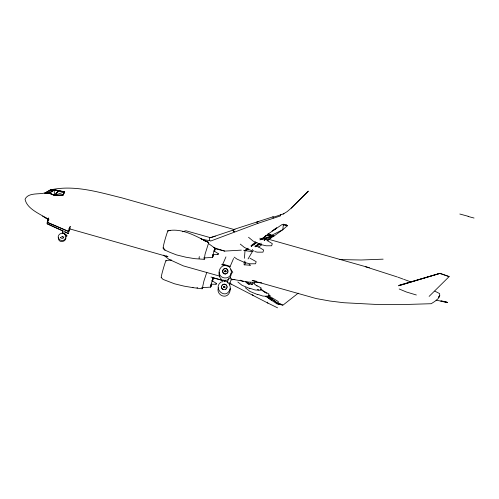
<?xml version="1.0" encoding="UTF-8"?>
<svg xmlns="http://www.w3.org/2000/svg" width="499" height="499" viewBox="0 0 499 499"><rect width="100%" height="100%" fill="white"/><g stroke="black" fill="none" stroke-linecap="round" stroke-linejoin="round"><path stroke-width="0.75" d="M202.893 287.574L202.201 288.796L203.904 281.118L206.829 272.261M244.217 261.931L244.098 264.794L250.454 265.256L249.163 264.564M63.803 236.482L63.753 237.131M203.555 257.995L212.518 257.365L212.586 256.904M215.063 248.77L215.131 248.309L208.457 243.531M212.724 254.502L218.001 254.49L218.256 253.611L213.778 250.847M213.135 278.529L213.204 278.062L212.724 279.109M210.796 284.249L216.073 284.237L216.242 283.738L216.323 283.357L211.85 280.594M244.404 258.301L245.028 250.641L247.991 248.221M221.606 286.164L221.512 287.343A2.745 2.657 3.7 0 0 223.496 289.688M227.937 272.074L227.712 269.878M65.793 236.451C67.365 241.572 58.976 243.955 58.352 238.379C56.792 233.364 64.914 230.806 65.768 236.245M225.928 271.506L225.96 271.15M224.912 287.212L224.475 286.301L223.633 286.85M226.951 287.786L227.057 286.594M268.05 233.819L273.783 236.183L282.821 229.677L283.395 224.12M250.068 258.251L256.187 261.651L255.532 263.784L249.955 263.79L244.722 262.549L244.959 261.039M252.394 249.413L252.157 250.922L244.522 247.523L240.287 244.111M267.476 240.699L272.304 243.649L271.649 245.782L266.073 245.789L260.84 244.554L261.064 243.069M219.342 272.541L219.423 272.061M230.008 289.083C226.059 300.891 211.769 287.917 221.425 281.835M218.4 287.773C215.967 293.842 224.456 299.406 228.685 293.998C231.916 289.507 230.482 280.569 223.652 281.137M231.018 273.421C229.896 279.976 219.311 279.222 219.286 272.498M212.537 257.066L212.693 256.336M214.963 249.332L215.113 248.608M218.25 253.635L218.019 254.459M213.029 279.097L213.185 278.367M62.568 231.137L62.256 232.684L62.575 232.989M65.668 237.867C64.833 241.759 58.601 241.26 58.408 237.274M212.643 256.48L212.873 255.538M215.007 249.194L214.539 251.122M210.721 286.208L211.196 284.268M210.946 285.26L210.59 287.106L210.852 286.632M212.848 279.908L213.073 278.96M212.83 255.644L213.117 254.552M214.564 251.053L214.82 250.024M212.605 280.9L212.886 279.796M213.085 254.621L214.065 251.128M211.164 284.336L212.15 280.85M243.506 281.299L243.618 281.642L240.113 280.176M249.743 288.21L255.039 289.969L260.503 290.268L261.17 287.942L256.23 285.309M249.856 288.553L242.14 285.366L237.848 282.01M254.265 283.357L254.596 282.197M257.615 294.316L262.911 296.075L268.375 296.375L269.042 294.048L264.102 291.41M257.721 294.653L250.005 291.466L245.271 287.667M50.143 190.194L53.867 189.976L64.402 191.822L62.949 194.884L54.747 195.577L58.845 190.793L64.702 191.666L63.167 195.115L54.747 195.577L49.058 193.182L44.848 193.007L49.27 193.032L54.809 195.358L63.167 195.115L64.702 191.666C60.959 192.508 48.677 185.466 49.27 193.032L44.505 193.188L50.137 190.1M224.65 281.399L225.08 279.951M227.263 282.921L228.548 278.573M268.075 237.006L268.337 239.925L267.121 240.817M267.233 302.144L267.495 302.874L277.575 307.833M267.701 296.356L277.151 303.043L282.353 305.089L276.951 303.816L271.681 300.373L272.074 299.057L276.109 301.939M276.908 302.631L277.263 302.762L276.951 303.816L278.373 303.155L280.301 303.935M216.21 283.856L216.079 284.237M216.192 283.738L216.317 283.357M268.381 295.551L278.261 301.533L278.099 304.066L280.943 304.197L282.471 304.808M273.783 236.183L267.002 234.786L282.091 224.525L285.977 225.249L286.083 224.899L287.611 225.554L282.821 229.677L271.612 235.31L269.591 234.156M244.722 262.549L237.087 259.149L234.15 257.116M260.84 244.554L253.205 241.148L248.533 237.274M280.837 304.54L280.943 304.197M214.059 251.197L214.389 250.093M213.26 255.582L213.597 254.478M212.137 280.912L212.474 279.814M211.657 284.249L211.04 286.195M214.37 250.199L214.676 249.244M212.973 256.43L213.285 255.476M212.449 279.92L212.755 278.972M211.345 285.247L210.815 286.794M222.192 282.029L223.009 279.64M229.34 284.954L231.567 278.436M66.878 235.728L64.571 233.788C68.912 238.884 66.685 234.125 63.941 233.638M204.839 257.74L204.234 259.324L194.791 258.675L185.915 257.216L176.534 254.914L169.903 252.338L165.007 250.111L163.192 248.159A16.766 0.879 -74.2 0 1 163.198 247.267A16.766 0.879 -74.2 0 1 163.653 244.89L164.346 242.09A8.826 0.462 -74.2 0 1 165.082 239.439A10.117 0.53 -74.2 0 1 167.701 231.299A8.464 0.443 -74.2 0 1 168.069 231.243M70.222 226.565L68.45 231.48L47.218 222.342L48.69 218.007M47.218 222.342L48.74 218.132M63.248 231.156L47.093 223.739L48.659 219.448M68.45 231.48L70.178 226.44M64.652 231.798L68.294 233.47L70.116 228.48M265.686 296.287L271.269 300.049L272.074 299.057L272.442 299.512L270.102 297.666M271.144 298.745L271.681 300.373M272.56 299.232L267.72 296.356M214.645 249.381L214.907 248.639M213.011 256.286L212.518 257.365M268.393 295.065L270.021 295.726L268.275 295.352M233.569 258.501L230.182 266.397L229.029 265.973M225.953 256.885L222.785 264.208L228.448 265.755M287.493 225.81L286.083 224.899L283.239 224.775M163.404 247.841L163.204 248.171L164.988 250.093L163.223 248.171M214.863 248.801L215.131 248.309M212.786 256.873L212.574 257.191M273.296 230.095L275.897 228.685L276.465 227.519M222.66 270.583C223.19 268.774 225.542 268.013 227.026 269.179M226.958 287.673L225.61 289.439M225.816 271.724L225.935 271.4M224.918 287.1L224.095 287.661L223.639 286.738M221.6 286.276L222.124 285.203M227.943 271.967L226.602 273.714M244.579 264.838L245.745 262.861M248.084 258.906L252.369 251.652L253.848 250.567M47.093 223.739L63.261 231.062M68.294 233.47L64.658 231.704M224.65 271.144L225.704 270.814M210.241 237.324C208.725 238.223 209.331 240.256 210.547 241.092L257.908 223.346L280.426 215.924L280.419 214.857L280.862 214.601M54.747 195.577L54.597 195.259L58.751 190.581L54.597 195.259L49.058 193.182M54.017 189.82L49.27 193.032L54.017 189.82L58.595 190.755M291.148 208.214L308.257 191.192L291.148 208.214L287.106 211.645L283.133 214.021M429.115 296.394L449.156 276.589L440.124 273.321L399.212 285.216M223.77 286.638L224.469 286.407L224.93 286.969M64.49 233.314L64.165 233.432M62.45 232.721L64.24 233.133M227.438 272.903L225.585 274.045C220.496 274.438 222.928 266.061 227.033 269.073L228.024 271.013M222.117 285.309L222.941 284.511A2.745 2.663 3.7 0 1 226.733 285.59L227.051 286.707M225.822 271.618L224.874 271.836L224.656 271.038L225.224 270.57L225.872 271.013M224.806 287.318L224.101 287.549L223.639 286.994M226.459 288.628L225.617 289.333A2.745 2.657 3.7 0 1 221.519 287.231M62.936 238.06L63.448 237.636M62.93 238.123L63.442 237.699M250.947 245.807L255.681 241.94M298.221 293.169L282.671 305.382M258.601 247.08L261.644 244.841M260.659 239.757L266.74 235.378L273.159 236.457L267.021 240.612M259.368 243.78L255.145 246.812L260.422 244.061M264.189 240.318L267.876 237.667L270.832 238.129L269.859 237.736M259.492 243.687L254.821 246.138M264.214 240.3L265.393 239.451M243.624 250.242L245.028 250.641L247.51 248.895M251.234 246.281L256.817 242.352M262.399 238.428L266.74 235.378L265.25 235.684M252.369 251.652L245.028 250.641L247.529 248.901M251.278 246.288L256.904 242.371M49.501 193.125L54.098 190.025L54.597 195.259M45.54 192.757L49.738 190.275L53.867 189.976M273.82 216.778L272.753 216.959L273.477 217.944M272.017 231.043L273.976 230.089M259.798 239.894L271.175 236.077L271.3 235.665L273.159 236.457L261.906 238.89L259.817 238.235M245.028 250.641L248.527 249.032M274.369 216.903L283.968 213.728M274.631 229.16L275.897 228.685M54.809 195.358L64.402 191.822M210.129 237.774L234.624 229.584M225.617 271.787L224.656 271.288M224.675 265.424C218.543 266.335 217.271 275.429 221.338 279.265M273.072 216.784L233.919 229.421L233.158 230.108L233.22 230.75L234.592 231.892M211.688 237.287L215.337 236.158M50.312 189.944C74.183 184.505 98.796 192.227 121.924 197.872L235.085 229.808M440.124 273.321L398.57 285.777L439.968 273.346M182.353 231.767L185.934 230.756L210.478 237.686M168.107 230.713C182.671 227.924 196.163 236.439 208.757 242.508L200.355 238.391L208.757 242.508L205.058 254.178L204.234 259.324M167.976 230.731L170.39 230.326M166.061 260.441L171.55 260.066M44.405 193.082C38.542 194.516 28.031 192.495 25.062 199.251C27.058 209.412 41.043 214.227 48.771 219.629M231.106 279.833L234.892 279.534M201.627 287.736L210.659 287.106M215.069 248.695L224.687 251.091L241.31 250.136M383.132 259.156L361.164 260.004L339.757 259.58M258.413 221.65L256.923 221.936L257.035 222.779L257.908 223.346M261.744 282.827L248.047 282.016L232.135 279.259M225.592 273.939L223.558 273.365L222.566 271.543M61.645 238.266L62.3 238.322M223.402 280.301C230.9 282.172 233.875 270.957 229.029 266.653M166.142 260.983A8.464 0.443 -74.2 0 0 165.381 262.062A10.117 0.53 -74.2 0 0 162.543 271.425A8.826 0.462 -74.2 0 0 161.882 273.939L161.377 276.221A16.766 0.879 -74.2 0 0 161.233 277.569L163.092 279.428L174.588 283.812L184 286.12L193.051 287.642M192.863 287.624L202.201 288.796M441.035 300.747L447.484 302.4L440.935 301.315M261.906 238.89L268.337 239.925M202.083 239.364L209.705 240.661M268.287 295.427L270.021 295.726M256.573 281.286L252.126 280.482L316.048 298.521L329.851 301.022L343.892 302.731L374.83 304.365L406.092 304.471L431.18 303.71C434.249 301.702 440.891 298.352 439.625 293.587L434.841 291.148M285.977 225.249L287.605 225.554M257.409 289.607L258.881 289.894M436.07 300.161L447.484 302.4M254.758 251.577L257.397 252.163L262.973 252.157L263.628 250.024L258.8 247.074L256.205 246.182M365.611 266.772L397.385 276.995M459.835 214.027L468.143 216.279M468.131 216.466L474.05 218.044M212.487 277.687L222.779 280.482L210.977 277.02M268.805 239.327L369.379 267.751M219.666 276.134L183.345 265.886L168.899 259.293L163.591 255.12M449.156 276.589L440.187 273.62M68.781 228.623L167.97 256.729L166.055 255.769M416.347 294.996L406.436 292.009L399.194 288.99M213.684 247.616L224.687 251.091M62.93 233.152L63.367 233.301M230.257 277.706L230.7 277.862M398.102 277.244L403.055 279.06M403.766 279.321L410.178 281.667M230.644 278.423L230.276 278.274M272.267 235.266L273.895 235.927M47.174 222.217L68.407 231.355M230.725 283.881L229.839 282.977L230.744 283.894L267.957 303.124M42.552 216.142L45.665 217.888M229.209 283.033L231.205 284.118M247.061 282.116L251.639 284.686M48.509 219.473L45.814 217.963L48.927 219.722M260.434 289.408L266.659 293.356M253.236 295.458L252.201 294.666M267.807 296.069L268.967 296.874M205.426 241.354L204.21 240.487A9.331 0.493 -74.2 0 0 204.072 240.506M249.319 284.374L246.225 282.141L249.288 284.393M250.236 282.802L252.687 284.692L252.363 282.902M253.467 283.245L257.091 286.058M260.721 288.871L264.957 292.152M230.837 269.666L232.515 271.755L232.765 272.947M64.889 234.68L66.641 236.064L64.864 234.611M245.446 281.798L248.34 284.162M266.878 296.057L271.269 300.049L267.751 296.225M266.822 296.213L269.522 298.839M233.22 230.75L234.131 231.667M60.622 237.405L61.046 237.904M60.622 237.474L61.046 237.967M230.182 266.397C228.76 266.79 227.513 266.248 225.548 265.318C224.163 265.144 219.629 264.894 222.785 264.208M225.879 270.907L225.953 271.263M230.039 288.696L230.064 289.133M231.056 272.984L231.074 273.471M161.408 277.55A16.766 0.879 -74.2 0 1 161.233 277.569M222.934 284.617A2.745 2.663 3.7 0 1 226.727 285.696M199.213 258.289A9.331 0.493 -74.2 0 1 199.319 256.573M197.28 288.042A9.331 0.493 -74.2 0 1 197.186 287.449M62.518 236.626C61.776 238.042 61.502 235.378 62.518 236.626M439.738 295.527L438.552 297.348L439.744 295.52"/></g></svg>
